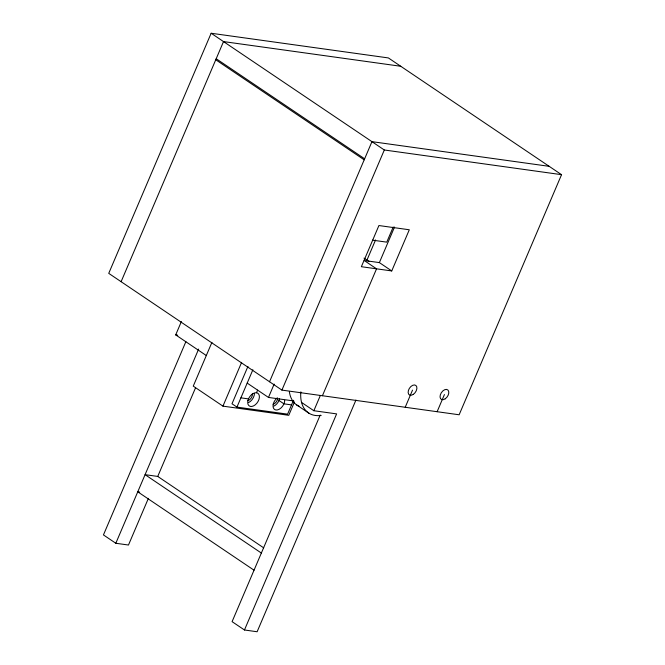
<?xml version="1.0" encoding="UTF-8"?>
<svg xmlns="http://www.w3.org/2000/svg" width="665" height="665" viewBox="0 0 665 665"><rect width="100%" height="100%" fill="white"/><g stroke="black" fill="none" stroke-linecap="round" stroke-linejoin="round"><path stroke-width="1" d="M211.146 33.25L108.736 273.357L281.91 390.097L459.141 414.777L561.551 174.671L388.377 57.93L211.146 33.25L384.32 149.991L561.551 174.671M121.105 281.694L223.515 41.587L400.746 66.267M206.408 355.6L175.693 334.894L181.379 321.561M185.876 341.677L103.449 534.926L115.818 543.263L128.478 545.026L148.395 498.343M115.818 543.263L198.652 349.059M211.911 342.384L193.257 386.132L222.941 406.14L288.768 415.309L294.454 401.984M261.353 553.047L145.078 474.66L157.738 476.431L195.568 387.728M222.941 406.14L241.619 362.359M247.929 366.423L232.002 403.771L236.948 407.105L287.588 414.154L293.498 400.288M236.948 407.105L252.883 369.757M256.482 392.749L257.604 390.114M269.541 381.76L371.951 141.653L549.182 166.333M247.189 383.098L268.469 397.437L274.155 384.096M281.91 390.097L384.32 149.991M367.03 259.94L375.567 239.932M301.478 402.383L313.847 410.721L320.272 395.65M393.231 226.965L386.756 242.143L372.466 240.148M322.417 395.733L376.548 268.826L364.179 260.489L379.374 262.6L391.743 270.938L409.299 229.774L378.917 225.543L361.361 266.707L391.743 270.938M379.374 262.6L394.536 227.056M320.206 415.068L232.093 621.65L244.462 629.988L257.122 631.75L355.95 400.047M244.462 629.988L336.631 413.888L313.847 410.721M405.209 407.263L412.524 390.114M437.113 411.71L444.428 394.561M175.693 334.894L177.721 335.177M268.469 397.437L293.78 400.962M240.896 397.845L248.494 398.9A7.664 4.805 -56 0 1 258.627 394.021A7.664 4.805 -56 0 1 253.556 405.899A7.664 4.805 -56 0 1 248.494 398.9M291.536 404.894L283.938 403.838L278.992 400.505M139.708 492.083L137.763 491.817L254.038 570.196M216.2 58.736L364.636 158.802M215.759 59.767L364.196 159.833M364.004 258.103L369.117 261.545M296.465 404.786L309.075 413.281M157.738 476.431L263.681 547.844M252.359 393.796A4.979 3.126 -56 0 1 247.746 400.671M277.671 398.726A4.979 3.126 -56 0 1 273.066 404.195M284.728 400.313A7.664 4.805 -56 0 1 279.383 409.158A7.664 4.805 -56 0 1 273.115 407.005A7.664 4.805 -56 0 1 277.363 397.786M254.454 393.456A7.664 4.805 -56 0 1 248.61 402.566M279.574 398.701A7.664 4.805 -56 0 1 273.922 406.091M299.558 406.523A38.304 24.023 -56 0 1 289.35 391.643M321.195 415.409A38.304 24.023 -56 0 1 300.863 391.835M413.306 394.378A5.744 3.599 -56 0 0 415.874 385.451A5.744 3.599 -56 0 0 408.393 390.513A5.744 3.599 -56 0 0 413.306 394.378M445.209 398.825A5.744 3.599 -56 0 0 447.769 389.89A5.744 3.599 -56 0 0 440.296 394.96A5.744 3.599 -56 0 0 445.209 398.825"/></g></svg>
